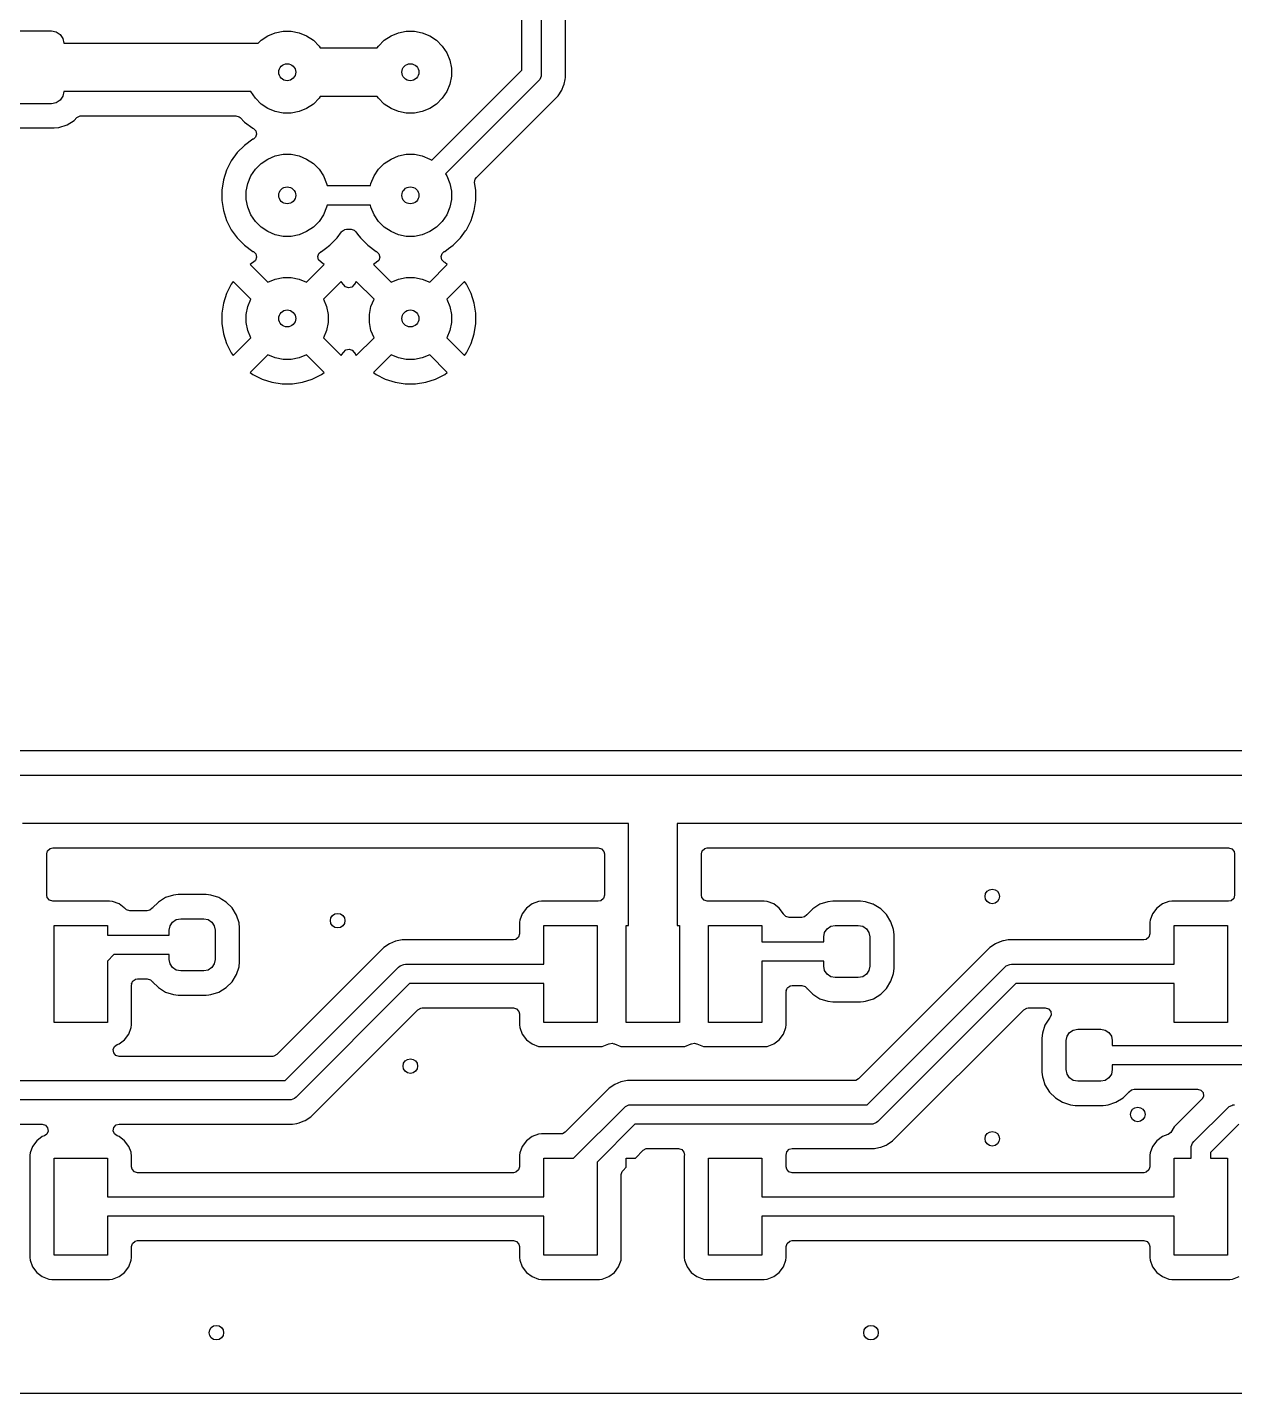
# Model space of a CAD drawing. Extents: x 4.07 to 6.96, y -6.23 to -1.21.
# Drawn here: x 5.181 to 6.161, y -6.093 to -4.983 of the extents above; entities that cross this region are included whole.
import ezdxf

# ---------------------------------------------------------------- set-up
doc = ezdxf.new("R2010")
doc.units = 0
doc.header["$MEASUREMENT"] = 0
doc.layers.add('BLACK', color=7, linetype='CONTINUOUS')

msp = doc.modelspace()

# ---------------------------------------------------------------- linework, layer by layer
at = {"layer": 'BLACK', "linetype": 'CONTINUOUS'}
for p, q in [((5.5827, -5.018), (5.5827, -4.8547)), ((5.5984, -4.858), (5.5984, -5.0213)), ((5.6181, -5.024), (5.6181, -4.8682)), ((5.1142, -4.9862), (5.2008, -4.9862)), ((5.2008, -4.9862), (5.2046, -4.987)), ((5.2046, -4.987), (5.2077, -4.9891)), ((5.2077, -4.9891), (5.2099, -4.9923)), ((5.2099, -4.9923), (5.2106, -4.9961)), ((5.3709, -4.9938), (5.3764, -4.9902)), ((5.3764, -4.9902), (5.3824, -4.9877)), ((5.3824, -4.9877), (5.3888, -4.9864)), ((5.3888, -4.9864), (5.3954, -4.9864)), ((5.3954, -4.9864), (5.4018, -4.9877)), ((5.4018, -4.9877), (5.4079, -4.9902)), ((5.4079, -4.9902), (5.4134, -4.9938)), ((5.4709, -4.9938), (5.4764, -4.9902)), ((5.4764, -4.9902), (5.4824, -4.9877)), ((5.4824, -4.9877), (5.4888, -4.9864)), ((5.4888, -4.9864), (5.4954, -4.9864)), ((5.4954, -4.9864), (5.5018, -4.9877)), ((5.5018, -4.9877), (5.5079, -4.9902)), ((5.5079, -4.9902), (5.5134, -4.9938)), ((5.2106, -4.9961), (5.3686, -4.9961)), ((5.3686, -4.9961), (5.3709, -4.9938)), ((5.4134, -4.9938), (5.418, -4.9985)), ((5.418, -4.9985), (5.419, -5)), ((5.419, -5), (5.4652, -5)), ((5.4652, -5), (5.4663, -4.9985)), ((5.4663, -4.9985), (5.4709, -4.9938)), ((5.5134, -4.9938), (5.518, -4.9985)), ((5.518, -4.9985), (5.5216, -5.0039)), ((5.5216, -5.0039), (5.5241, -5.01)), ((5.5241, -5.01), (5.5254, -5.0164)), ((5.5095, -5.0912), (5.5827, -5.018)), ((5.5254, -5.023), (5.5241, -5.0294)), ((5.5254, -5.0164), (5.5254, -5.023)), ((5.5971, -5.0256), (5.5961, -5.0268)), ((5.5983, -5.0228), (5.5971, -5.0256)), ((5.5984, -5.0213), (5.5983, -5.0228)), ((5.6171, -5.0293), (5.6178, -5.0256)), ((5.6178, -5.0256), (5.6181, -5.024)), ((5.2106, -5.0354), (5.2099, -5.0392)), ((5.3626, -5.0354), (5.2106, -5.0354)), ((5.3626, -5.0355), (5.3626, -5.0354)), ((5.3663, -5.0409), (5.3626, -5.0355)), ((5.5216, -5.0355), (5.518, -5.0409)), ((5.5961, -5.0268), (5.5206, -5.1023)), ((5.5241, -5.0294), (5.5216, -5.0355)), ((5.612, -5.0388), (5.615, -5.0343)), ((5.615, -5.0343), (5.6153, -5.0335)), ((5.6153, -5.0335), (5.6163, -5.0312)), ((5.6163, -5.0312), (5.6171, -5.0293)), ((5.2008, -5.0453), (5.1142, -5.0453)), ((5.2046, -5.0445), (5.2008, -5.0453)), ((5.2077, -5.0424), (5.2046, -5.0445)), ((5.2099, -5.0392), (5.2077, -5.0424)), ((5.3709, -5.0456), (5.3663, -5.0409)), ((5.3764, -5.0492), (5.3709, -5.0456)), ((5.4134, -5.0456), (5.4079, -5.0492)), ((5.418, -5.0409), (5.4134, -5.0456)), ((5.419, -5.0394), (5.418, -5.0409)), ((5.4652, -5.0394), (5.419, -5.0394)), ((5.4663, -5.0409), (5.4652, -5.0394)), ((5.4709, -5.0456), (5.4663, -5.0409)), ((5.4764, -5.0492), (5.4709, -5.0456)), ((5.5134, -5.0456), (5.5079, -5.0492)), ((5.518, -5.0409), (5.5134, -5.0456)), ((5.5457, -5.1051), (5.612, -5.0388)), ((5.2134, -5.0624), (5.2192, -5.0588)), ((5.2192, -5.0588), (5.2214, -5.0566)), ((5.2214, -5.0566), (5.2239, -5.0552)), ((5.2239, -5.0552), (5.2249, -5.0551)), ((5.2249, -5.0551), (5.3504, -5.0551)), ((5.3504, -5.0551), (5.353, -5.0559)), ((5.353, -5.0559), (5.3538, -5.0566)), ((5.3538, -5.0566), (5.3575, -5.0602)), ((5.3824, -5.0517), (5.3764, -5.0492)), ((5.3888, -5.053), (5.3824, -5.0517)), ((5.3954, -5.053), (5.3888, -5.053)), ((5.4018, -5.0517), (5.3954, -5.053)), ((5.4079, -5.0492), (5.4018, -5.0517)), ((5.4824, -5.0517), (5.4764, -5.0492)), ((5.4888, -5.053), (5.4824, -5.0517)), ((5.4954, -5.053), (5.4888, -5.053)), ((5.5018, -5.0517), (5.4954, -5.053)), ((5.5079, -5.0492), (5.5018, -5.0517)), ((5.1122, -5.065), (5.2028, -5.065)), ((5.2028, -5.065), (5.2068, -5.0646)), ((5.2068, -5.0646), (5.2134, -5.0624)), ((5.3575, -5.0602), (5.3643, -5.0652)), ((5.3643, -5.0652), (5.3646, -5.0653)), ((5.3646, -5.0653), (5.3666, -5.0672)), ((5.3673, -5.0699), (5.3664, -5.0725)), ((5.3666, -5.0672), (5.3673, -5.0699)), ((5.3575, -5.0791), (5.3516, -5.085)), ((5.3643, -5.0742), (5.3575, -5.0791)), ((5.3646, -5.074), (5.3643, -5.0742)), ((5.3664, -5.0725), (5.3646, -5.074)), ((5.3467, -5.0918), (5.3429, -5.0993)), ((5.3516, -5.085), (5.3467, -5.0918)), ((5.3709, -5.0938), (5.3764, -5.0902)), ((5.3764, -5.0902), (5.3824, -5.0877)), ((5.3824, -5.0877), (5.3888, -5.0864)), ((5.3888, -5.0864), (5.3954, -5.0864)), ((5.3954, -5.0864), (5.4018, -5.0877)), ((5.4018, -5.0877), (5.4079, -5.0902)), ((5.4079, -5.0902), (5.4134, -5.0938)), ((5.4709, -5.0938), (5.4764, -5.0902)), ((5.4764, -5.0902), (5.4824, -5.0877)), ((5.4824, -5.0877), (5.4888, -5.0864)), ((5.4888, -5.0864), (5.4954, -5.0864)), ((5.4954, -5.0864), (5.5018, -5.0877)), ((5.5018, -5.0877), (5.5079, -5.0902)), ((5.5079, -5.0902), (5.5095, -5.0912)), ((5.3429, -5.0993), (5.3403, -5.1072)), ((5.3601, -5.11), (5.3626, -5.1039)), ((5.3626, -5.1039), (5.3663, -5.0985)), ((5.3663, -5.0985), (5.3709, -5.0938)), ((5.4134, -5.0938), (5.418, -5.0985)), ((5.418, -5.0985), (5.4216, -5.1039)), ((5.4216, -5.1039), (5.4241, -5.11)), ((5.4601, -5.11), (5.4626, -5.1039)), ((5.4626, -5.1039), (5.4663, -5.0985)), ((5.4663, -5.0985), (5.4709, -5.0938)), ((5.5206, -5.1023), (5.5216, -5.1039)), ((5.5216, -5.1039), (5.5241, -5.11)), ((5.3403, -5.1072), (5.339, -5.1155)), ((5.3588, -5.1164), (5.3601, -5.11)), ((5.4241, -5.11), (5.4245, -5.1118)), ((5.4245, -5.1118), (5.4597, -5.1118)), ((5.4597, -5.1118), (5.4601, -5.11)), ((5.5241, -5.11), (5.5254, -5.1164)), ((5.5443, -5.1093), (5.5447, -5.1066)), ((5.5453, -5.1155), (5.5443, -5.1093)), ((5.5447, -5.1066), (5.5457, -5.1051)), ((5.339, -5.1155), (5.339, -5.1239)), ((5.339, -5.1239), (5.3403, -5.1321)), ((5.3588, -5.123), (5.3588, -5.1164)), ((5.3601, -5.1294), (5.3588, -5.123)), ((5.5254, -5.123), (5.5241, -5.1294)), ((5.5254, -5.1164), (5.5254, -5.123)), ((5.544, -5.1321), (5.5453, -5.1239)), ((5.5453, -5.1239), (5.5453, -5.1155)), ((5.3403, -5.1321), (5.3429, -5.1401)), ((5.3626, -5.1355), (5.3601, -5.1294)), ((5.3663, -5.1409), (5.3626, -5.1355)), ((5.4216, -5.1355), (5.418, -5.1409)), ((5.4241, -5.1294), (5.4216, -5.1355)), ((5.4245, -5.1276), (5.4241, -5.1294)), ((5.4597, -5.1276), (5.4245, -5.1276)), ((5.4601, -5.1294), (5.4597, -5.1276)), ((5.4626, -5.1355), (5.4601, -5.1294)), ((5.4663, -5.1409), (5.4626, -5.1355)), ((5.5216, -5.1355), (5.518, -5.1409)), ((5.5241, -5.1294), (5.5216, -5.1355)), ((5.5414, -5.1401), (5.544, -5.1321)), ((5.3429, -5.1401), (5.3467, -5.1476)), ((5.3467, -5.1476), (5.3516, -5.1543)), ((5.3709, -5.1456), (5.3663, -5.1409)), ((5.3764, -5.1492), (5.3709, -5.1456)), ((5.4134, -5.1456), (5.4079, -5.1492)), ((5.418, -5.1409), (5.4134, -5.1456)), ((5.4366, -5.1489), (5.4376, -5.1483)), ((5.4376, -5.1483), (5.4385, -5.1476)), ((5.4385, -5.1476), (5.4388, -5.1475)), ((5.4388, -5.1475), (5.4389, -5.1475)), ((5.4389, -5.1475), (5.4403, -5.1473)), ((5.4403, -5.1473), (5.444, -5.1473)), ((5.444, -5.1473), (5.4466, -5.148)), ((5.4466, -5.148), (5.4479, -5.1493)), ((5.4709, -5.1456), (5.4663, -5.1409)), ((5.4764, -5.1492), (5.4709, -5.1456)), ((5.5134, -5.1456), (5.5079, -5.1492)), ((5.518, -5.1409), (5.5134, -5.1456)), ((5.537, -5.1484), (5.5376, -5.1476)), ((5.5376, -5.1476), (5.5414, -5.1401)), ((5.3516, -5.1543), (5.3575, -5.1602)), ((5.3824, -5.1517), (5.3764, -5.1492)), ((5.3888, -5.153), (5.3824, -5.1517)), ((5.3954, -5.153), (5.3888, -5.153)), ((5.4018, -5.1517), (5.3954, -5.153)), ((5.4079, -5.1492), (5.4018, -5.1517)), ((5.4268, -5.1602), (5.4327, -5.1543)), ((5.4327, -5.1543), (5.4363, -5.1493)), ((5.4363, -5.1493), (5.4365, -5.1491)), ((5.4365, -5.1491), (5.4366, -5.1489)), ((5.4479, -5.1493), (5.4493, -5.1512)), ((5.4493, -5.1512), (5.4516, -5.1543)), ((5.4516, -5.1543), (5.4575, -5.1602)), ((5.4824, -5.1517), (5.4764, -5.1492)), ((5.4888, -5.153), (5.4824, -5.1517)), ((5.4954, -5.153), (5.4888, -5.153)), ((5.5018, -5.1517), (5.4954, -5.153)), ((5.5079, -5.1492), (5.5018, -5.1517)), ((5.5268, -5.1602), (5.5327, -5.1543)), ((5.5327, -5.1543), (5.537, -5.1484)), ((5.5327, -5.1543), (5.5327, -5.1543)), ((5.5327, -5.1543), (5.5327, -5.1543)), ((5.3575, -5.1602), (5.3643, -5.1652)), ((5.3643, -5.1652), (5.3643, -5.1652)), ((5.3643, -5.1652), (5.3643, -5.1652)), ((5.3643, -5.1652), (5.3646, -5.1653)), ((5.3646, -5.1653), (5.3666, -5.1672)), ((5.3673, -5.1699), (5.3664, -5.1725)), ((5.3666, -5.1672), (5.3673, -5.1699)), ((5.417, -5.1695), (5.4179, -5.1669)), ((5.4176, -5.1722), (5.417, -5.1695)), ((5.4179, -5.1669), (5.4196, -5.1653)), ((5.4196, -5.1653), (5.42, -5.1652)), ((5.42, -5.1652), (5.4231, -5.1629)), ((5.4231, -5.1629), (5.4268, -5.1602)), ((5.4268, -5.1602), (5.4268, -5.1602)), ((5.4268, -5.1602), (5.4268, -5.1602)), ((5.4575, -5.1602), (5.4643, -5.1652)), ((5.4643, -5.1652), (5.4643, -5.1652)), ((5.4643, -5.1652), (5.4643, -5.1652)), ((5.4643, -5.1652), (5.4646, -5.1653)), ((5.4646, -5.1653), (5.4666, -5.1672)), ((5.4673, -5.1699), (5.4664, -5.1725)), ((5.4666, -5.1672), (5.4673, -5.1699)), ((5.517, -5.1695), (5.5179, -5.1669)), ((5.5176, -5.1722), (5.517, -5.1695)), ((5.5179, -5.1669), (5.5196, -5.1653)), ((5.5196, -5.1653), (5.52, -5.1652)), ((5.52, -5.1652), (5.5231, -5.1629)), ((5.5231, -5.1629), (5.5268, -5.1602)), ((5.5268, -5.1602), (5.5268, -5.1602)), ((5.5268, -5.1602), (5.5268, -5.1602)), ((5.3643, -5.1742), (5.3621, -5.1758)), ((5.3621, -5.1758), (5.3621, -5.1758)), ((5.3621, -5.1758), (5.3765, -5.1901)), ((5.3646, -5.174), (5.3643, -5.1742)), ((5.3643, -5.1742), (5.3643, -5.1742)), ((5.3664, -5.1725), (5.3646, -5.174)), ((5.4078, -5.1901), (5.4221, -5.1758)), ((5.4196, -5.174), (5.4176, -5.1722)), ((5.42, -5.1742), (5.4196, -5.174)), ((5.4221, -5.1758), (5.42, -5.1742)), ((5.42, -5.1742), (5.42, -5.1742)), ((5.4643, -5.1742), (5.4621, -5.1758)), ((5.4621, -5.1758), (5.4621, -5.1758)), ((5.4621, -5.1758), (5.4765, -5.1901)), ((5.4646, -5.174), (5.4643, -5.1742)), ((5.4643, -5.1742), (5.4643, -5.1742)), ((5.4664, -5.1725), (5.4646, -5.174)), ((5.5078, -5.1901), (5.5221, -5.1758)), ((5.5196, -5.174), (5.5176, -5.1722)), ((5.52, -5.1742), (5.5196, -5.174)), ((5.5221, -5.1758), (5.52, -5.1742)), ((5.52, -5.1742), (5.52, -5.1742)), ((5.3467, -5.1918), (5.3429, -5.1993)), ((5.3482, -5.1897), (5.3467, -5.1918)), ((5.3626, -5.204), (5.3482, -5.1897)), ((5.3482, -5.1897), (5.3482, -5.1897)), ((5.3765, -5.1901), (5.3824, -5.1877)), ((5.3824, -5.1877), (5.3888, -5.1864)), ((5.3888, -5.1864), (5.3954, -5.1864)), ((5.3954, -5.1864), (5.4018, -5.1877)), ((5.4018, -5.1877), (5.4078, -5.1901)), ((5.436, -5.1897), (5.4217, -5.204)), ((5.4376, -5.1918), (5.436, -5.1897)), ((5.436, -5.1897), (5.436, -5.1897)), ((5.4378, -5.1922), (5.4376, -5.1918)), ((5.4393, -5.194), (5.4378, -5.1922)), ((5.4465, -5.1922), (5.4446, -5.1942)), ((5.4467, -5.1918), (5.4465, -5.1922)), ((5.4482, -5.1897), (5.4467, -5.1918)), ((5.4626, -5.204), (5.4482, -5.1897)), ((5.4482, -5.1897), (5.4482, -5.1897)), ((5.4765, -5.1901), (5.4824, -5.1877)), ((5.4824, -5.1877), (5.4888, -5.1864)), ((5.4888, -5.1864), (5.4954, -5.1864)), ((5.4954, -5.1864), (5.5018, -5.1877)), ((5.5018, -5.1877), (5.5078, -5.1901)), ((5.536, -5.1897), (5.5217, -5.204)), ((5.5376, -5.1918), (5.536, -5.1897)), ((5.5414, -5.1993), (5.5376, -5.1918)), ((5.3429, -5.1993), (5.3403, -5.2072)), ((5.4419, -5.1949), (5.4393, -5.194)), ((5.4446, -5.1942), (5.4419, -5.1949)), ((5.544, -5.2072), (5.5414, -5.1993)), ((5.3403, -5.2072), (5.339, -5.2155)), ((5.3403, -5.2072), (5.3403, -5.2072)), ((5.3588, -5.2164), (5.3601, -5.21)), ((5.3601, -5.21), (5.3626, -5.204)), ((5.4217, -5.204), (5.4241, -5.21)), ((5.4241, -5.21), (5.4254, -5.2164)), ((5.4588, -5.2164), (5.4601, -5.21)), ((5.4601, -5.21), (5.4626, -5.204)), ((5.5217, -5.204), (5.5241, -5.21)), ((5.5241, -5.21), (5.5254, -5.2164)), ((5.5453, -5.2155), (5.544, -5.2072)), ((5.544, -5.2072), (5.544, -5.2072)), ((5.339, -5.2155), (5.339, -5.2239)), ((5.339, -5.2239), (5.3403, -5.2321)), ((5.3588, -5.223), (5.3588, -5.2164)), ((5.3601, -5.2294), (5.3588, -5.223)), ((5.4254, -5.223), (5.4241, -5.2294)), ((5.4254, -5.2164), (5.4254, -5.223)), ((5.4588, -5.223), (5.4588, -5.2164)), ((5.4601, -5.2294), (5.4588, -5.223)), ((5.5254, -5.223), (5.5241, -5.2294)), ((5.5254, -5.2164), (5.5254, -5.223)), ((5.544, -5.2321), (5.5453, -5.2239)), ((5.5453, -5.2239), (5.5453, -5.2155)), ((5.3403, -5.2321), (5.3403, -5.2321)), ((5.3403, -5.2321), (5.3429, -5.2401)), ((5.3482, -5.2497), (5.3626, -5.2353)), ((5.3626, -5.2353), (5.3601, -5.2294)), ((5.4241, -5.2294), (5.4217, -5.2353)), ((5.4217, -5.2353), (5.436, -5.2497)), ((5.4482, -5.2497), (5.4626, -5.2353)), ((5.4626, -5.2353), (5.4601, -5.2294)), ((5.5241, -5.2294), (5.5217, -5.2353)), ((5.5217, -5.2353), (5.536, -5.2497)), ((5.5414, -5.2401), (5.544, -5.2321)), ((5.544, -5.2321), (5.544, -5.2321)), ((5.3429, -5.2401), (5.3467, -5.2475)), ((5.3467, -5.2475), (5.3482, -5.2497)), ((5.436, -5.2497), (5.4376, -5.2475)), ((5.4376, -5.2475), (5.4378, -5.2472)), ((5.4378, -5.2472), (5.4397, -5.2452)), ((5.4397, -5.2452), (5.4423, -5.2445)), ((5.4423, -5.2445), (5.4449, -5.2454)), ((5.4449, -5.2454), (5.4465, -5.2472)), ((5.4465, -5.2472), (5.4467, -5.2475)), ((5.4467, -5.2475), (5.4482, -5.2497)), ((5.536, -5.2497), (5.5376, -5.2475)), ((5.5376, -5.2475), (5.5414, -5.2401)), ((5.3765, -5.2493), (5.3621, -5.2636)), ((5.3824, -5.2517), (5.3765, -5.2493)), ((5.3888, -5.253), (5.3824, -5.2517)), ((5.3954, -5.253), (5.3888, -5.253)), ((5.4018, -5.2517), (5.3954, -5.253)), ((5.4078, -5.2493), (5.4018, -5.2517)), ((5.4221, -5.2636), (5.4078, -5.2493)), ((5.436, -5.2497), (5.436, -5.2497)), ((5.4765, -5.2493), (5.4621, -5.2636)), ((5.4824, -5.2517), (5.4765, -5.2493)), ((5.4888, -5.253), (5.4824, -5.2517)), ((5.4954, -5.253), (5.4888, -5.253)), ((5.5018, -5.2517), (5.4954, -5.253)), ((5.5078, -5.2493), (5.5018, -5.2517)), ((5.5221, -5.2636), (5.5078, -5.2493)), ((5.536, -5.2497), (5.536, -5.2497)), ((5.3621, -5.2636), (5.3621, -5.2636)), ((5.3621, -5.2636), (5.3643, -5.2651)), ((5.3643, -5.2651), (5.3717, -5.2689)), ((5.3717, -5.2689), (5.3797, -5.2715)), ((5.4046, -5.2715), (5.4125, -5.2689)), ((5.4125, -5.2689), (5.42, -5.2651)), ((5.42, -5.2651), (5.4221, -5.2636)), ((5.4221, -5.2636), (5.4221, -5.2636)), ((5.4621, -5.2636), (5.4621, -5.2636)), ((5.4621, -5.2636), (5.4643, -5.2651)), ((5.4643, -5.2651), (5.4717, -5.2689)), ((5.4717, -5.2689), (5.4797, -5.2715)), ((5.5046, -5.2715), (5.5125, -5.2689)), ((5.5125, -5.2689), (5.52, -5.2651)), ((5.52, -5.2651), (5.5221, -5.2636)), ((5.5221, -5.2636), (5.5221, -5.2636)), ((5.3797, -5.2715), (5.3879, -5.2728)), ((5.3879, -5.2728), (5.3963, -5.2728)), ((5.3963, -5.2728), (5.4046, -5.2715)), ((5.4046, -5.2715), (5.4046, -5.2715)), ((5.4797, -5.2715), (5.4879, -5.2728)), ((5.4879, -5.2728), (5.4963, -5.2728)), ((5.4963, -5.2728), (5.5046, -5.2715)), ((5.5046, -5.2715), (5.5046, -5.2715)), ((6.2021, -5.5708), (4.5915, -5.5708)), ((5.1575, -5.5906), (5.5906, -5.5906)), ((5.5906, -5.5906), (5.689, -5.5906)), ((5.689, -5.5906), (6.1024, -5.5906)), ((6.1024, -5.5906), (6.2008, -5.5906)), ((5.5906, -5.6299), (5.1772, -5.6299)), ((5.6693, -5.6299), (5.5906, -5.6299)), ((5.6693, -5.7126), (5.6693, -5.6299)), ((6.1024, -5.6299), (5.7087, -5.6299)), ((5.7087, -5.6299), (5.7087, -5.7126)), ((6.1811, -5.6299), (6.1024, -5.6299)), ((5.1969, -5.6545), (5.1976, -5.6519)), ((5.1969, -5.688), (5.1969, -5.6545)), ((5.1976, -5.6519), (5.1997, -5.6501)), ((5.1997, -5.6501), (5.2018, -5.6496)), ((5.2018, -5.6496), (5.5867, -5.6496)), ((5.5867, -5.6496), (5.6447, -5.6496)), ((5.6447, -5.6496), (5.6473, -5.6504)), ((5.6473, -5.6504), (5.6491, -5.6525)), ((5.6491, -5.6525), (5.6496, -5.6545)), ((5.6496, -5.6545), (5.6496, -5.688)), ((5.7284, -5.6545), (5.7291, -5.6519)), ((5.7284, -5.688), (5.7284, -5.6545)), ((5.7291, -5.6519), (5.7312, -5.6501)), ((5.7312, -5.6501), (5.7332, -5.6496)), ((5.7332, -5.6496), (6.0985, -5.6496)), ((6.0985, -5.6496), (6.1565, -5.6496)), ((6.1565, -5.6496), (6.1592, -5.6504)), ((6.1592, -5.6504), (6.161, -5.6525)), ((6.161, -5.6525), (6.1614, -5.6545)), ((6.1614, -5.6545), (6.1614, -5.688)), ((5.1973, -5.69), (5.1969, -5.688)), ((5.1991, -5.6921), (5.1973, -5.69)), ((5.2932, -5.69), (5.2875, -5.6936)), ((5.2997, -5.6879), (5.2932, -5.69)), ((5.2932, -5.69), (5.2932, -5.69)), ((5.3037, -5.6875), (5.2997, -5.6879)), ((5.3262, -5.6875), (5.3037, -5.6875)), ((5.3037, -5.6875), (5.3037, -5.6875)), ((5.3302, -5.6879), (5.3262, -5.6875)), ((5.3366, -5.69), (5.3302, -5.6879)), ((5.3302, -5.6879), (5.3302, -5.6879)), ((5.3367, -5.69), (5.3366, -5.69)), ((5.3389, -5.6914), (5.3367, -5.69)), ((5.3367, -5.69), (5.3367, -5.69)), ((5.3425, -5.6936), (5.3389, -5.6914)), ((5.6488, -5.6907), (5.6467, -5.6925)), ((5.6496, -5.688), (5.6488, -5.6907)), ((5.7288, -5.69), (5.7284, -5.688)), ((5.7306, -5.6921), (5.7288, -5.69)), ((6.1606, -5.6907), (6.1585, -5.6925)), ((6.1614, -5.688), (6.1606, -5.6907)), ((5.2018, -5.6929), (5.1991, -5.6921)), ((5.2479, -5.6929), (5.2018, -5.6929)), ((5.2503, -5.6931), (5.2479, -5.6929)), ((5.2479, -5.6929), (5.2479, -5.6929)), ((5.2479, -5.6929), (5.2479, -5.6929)), ((5.2479, -5.6929), (5.2479, -5.6929)), ((5.2556, -5.6951), (5.2503, -5.6931)), ((5.2503, -5.6931), (5.2503, -5.6931)), ((5.2598, -5.6983), (5.2556, -5.6951)), ((5.2556, -5.6951), (5.2556, -5.6951)), ((5.2601, -5.6985), (5.2598, -5.6983)), ((5.2604, -5.6988), (5.2601, -5.6985)), ((5.2601, -5.6985), (5.2601, -5.6985)), ((5.2616, -5.7), (5.2604, -5.6988)), ((5.2643, -5.7008), (5.2616, -5.7)), ((5.2785, -5.7008), (5.2643, -5.7008)), ((5.2806, -5.7003), (5.2785, -5.7008)), ((5.2825, -5.6986), (5.2806, -5.7003)), ((5.2826, -5.6985), (5.2825, -5.6986)), ((5.2825, -5.6986), (5.2825, -5.6986)), ((5.2827, -5.6984), (5.2826, -5.6984)), ((5.2826, -5.6984), (5.2826, -5.6985)), ((5.2875, -5.6936), (5.2827, -5.6984)), ((5.2827, -5.6984), (5.2827, -5.6984)), ((5.3473, -5.6984), (5.3425, -5.6936)), ((5.3508, -5.7042), (5.3473, -5.6984)), ((5.5829, -5.7031), (5.5809, -5.7084)), ((5.5863, -5.6985), (5.5829, -5.7031)), ((5.5829, -5.7031), (5.5829, -5.7031)), ((5.5909, -5.6951), (5.5863, -5.6985)), ((5.5863, -5.6985), (5.5863, -5.6985)), ((5.5962, -5.6931), (5.5909, -5.6951)), ((5.5909, -5.6951), (5.5909, -5.6951)), ((5.5985, -5.6929), (5.5962, -5.6931)), ((5.6447, -5.6929), (5.5985, -5.6929)), ((5.5985, -5.6929), (5.5985, -5.6929)), ((5.6467, -5.6925), (5.6447, -5.6929)), ((5.7332, -5.6929), (5.7306, -5.6921)), ((5.7794, -5.6929), (5.7332, -5.6929)), ((5.7818, -5.6931), (5.7794, -5.6929)), ((5.7794, -5.6929), (5.7794, -5.6929)), ((5.7794, -5.6929), (5.7794, -5.6929)), ((5.7794, -5.6929), (5.7794, -5.6929)), ((5.7871, -5.6951), (5.7818, -5.6931)), ((5.7818, -5.6931), (5.7818, -5.6931)), ((5.7916, -5.6985), (5.7871, -5.6951)), ((5.7871, -5.6951), (5.7871, -5.6951)), ((5.795, -5.7031), (5.7916, -5.6985)), ((5.7916, -5.6985), (5.7916, -5.6985)), ((5.7951, -5.7033), (5.795, -5.7031)), ((5.795, -5.7031), (5.795, -5.7031)), ((5.819, -5.699), (5.8142, -5.7038)), ((5.8247, -5.6954), (5.819, -5.699)), ((5.8312, -5.6933), (5.8247, -5.6954)), ((5.8247, -5.6954), (5.8247, -5.6954)), ((5.8352, -5.6929), (5.8312, -5.6933)), ((5.8577, -5.6929), (5.8352, -5.6929)), ((5.8352, -5.6929), (5.8352, -5.6929)), ((5.8617, -5.6933), (5.8577, -5.6929)), ((5.8675, -5.6952), (5.8617, -5.6933)), ((5.8617, -5.6933), (5.8617, -5.6933)), ((5.8682, -5.6954), (5.8675, -5.6952)), ((5.8688, -5.6958), (5.8682, -5.6954)), ((5.8682, -5.6954), (5.8682, -5.6954)), ((5.874, -5.699), (5.8688, -5.6958)), ((5.8788, -5.7038), (5.874, -5.699)), ((6.0947, -5.7031), (6.0928, -5.7084)), ((6.0981, -5.6985), (6.0947, -5.7031)), ((6.0947, -5.7031), (6.0947, -5.7031)), ((6.1027, -5.6951), (6.0981, -5.6985)), ((6.0981, -5.6985), (6.0981, -5.6985)), ((6.108, -5.6931), (6.1027, -5.6951)), ((6.1027, -5.6951), (6.1027, -5.6951)), ((6.1103, -5.6929), (6.108, -5.6931)), ((6.1565, -5.6929), (6.1103, -5.6929)), ((6.1103, -5.6929), (6.1103, -5.6929)), ((6.1585, -5.6925), (6.1565, -5.6929)), ((5.2028, -5.7913), (5.2028, -5.7126)), ((5.2028, -5.7126), (5.2461, -5.7126)), ((5.2461, -5.7126), (5.2461, -5.7208)), ((5.2963, -5.7165), (5.297, -5.713)), ((5.297, -5.713), (5.299, -5.7099)), ((5.299, -5.7099), (5.302, -5.7079)), ((5.302, -5.7079), (5.3056, -5.7072)), ((5.3056, -5.7072), (5.3243, -5.7072)), ((5.3243, -5.7072), (5.3279, -5.7079)), ((5.3279, -5.7079), (5.3309, -5.7099)), ((5.3309, -5.7099), (5.3329, -5.713)), ((5.3329, -5.713), (5.3337, -5.7165)), ((5.353, -5.7106), (5.3508, -5.7042)), ((5.3534, -5.7146), (5.353, -5.7106)), ((5.5808, -5.7099), (5.5807, -5.7107)), ((5.5807, -5.7107), (5.5807, -5.7107)), ((5.5807, -5.7107), (5.5807, -5.7195)), ((5.5809, -5.7084), (5.5808, -5.7099)), ((5.6004, -5.7441), (5.6004, -5.7126)), ((5.6004, -5.7126), (5.6437, -5.7126)), ((5.6437, -5.7126), (5.6437, -5.7913)), ((5.6673, -5.7913), (5.6673, -5.7126)), ((5.6673, -5.7126), (5.6693, -5.7126)), ((5.7087, -5.7126), (5.7106, -5.7126)), ((5.7106, -5.7126), (5.7106, -5.7913)), ((5.7343, -5.7913), (5.7343, -5.7126)), ((5.7343, -5.7126), (5.7776, -5.7126)), ((5.7776, -5.7126), (5.7776, -5.7259)), ((5.7969, -5.7054), (5.7951, -5.7033)), ((5.7996, -5.7062), (5.7969, -5.7054)), ((5.81, -5.7062), (5.7996, -5.7062)), ((5.8121, -5.7057), (5.81, -5.7062)), ((5.814, -5.704), (5.8121, -5.7057)), ((5.8141, -5.7039), (5.814, -5.704)), ((5.814, -5.704), (5.814, -5.704)), ((5.8142, -5.7038), (5.8141, -5.7039)), ((5.8141, -5.7039), (5.8141, -5.7039)), ((5.8142, -5.7038), (5.8142, -5.7038)), ((5.8305, -5.7153), (5.8335, -5.7133)), ((5.8335, -5.7133), (5.8371, -5.7126)), ((5.8371, -5.7126), (5.8558, -5.7126)), ((5.8558, -5.7126), (5.8594, -5.7133)), ((5.8594, -5.7133), (5.8624, -5.7153)), ((5.8823, -5.7096), (5.8788, -5.7038)), ((5.8845, -5.716), (5.8823, -5.7096)), ((6.0926, -5.7099), (6.0925, -5.7107)), ((6.0925, -5.7107), (6.0925, -5.7107)), ((6.0925, -5.7107), (6.0925, -5.7195)), ((6.0928, -5.7084), (6.0926, -5.7099)), ((6.1122, -5.7441), (6.1122, -5.7126)), ((6.1122, -5.7126), (6.1555, -5.7126)), ((6.1555, -5.7126), (6.1555, -5.7913)), ((5.2461, -5.7208), (5.2465, -5.7206)), ((5.2465, -5.7206), (5.248, -5.7205)), ((5.248, -5.7205), (5.2963, -5.7205)), ((5.2963, -5.7205), (5.2963, -5.7165)), ((5.3337, -5.7165), (5.3337, -5.7402)), ((5.3534, -5.7421), (5.3534, -5.7146)), ((5.4855, -5.7244), (5.4801, -5.7254)), ((5.5758, -5.7244), (5.4855, -5.7244)), ((5.5778, -5.7239), (5.5758, -5.7244)), ((5.5799, -5.7221), (5.5778, -5.7239)), ((5.5807, -5.7195), (5.5799, -5.7221)), ((5.8278, -5.7219), (5.8285, -5.7184)), ((5.8278, -5.7259), (5.8278, -5.7219)), ((5.8285, -5.7184), (5.8305, -5.7153)), ((5.8624, -5.7153), (5.8644, -5.7184)), ((5.8644, -5.7184), (5.8652, -5.7219)), ((5.8652, -5.7219), (5.8652, -5.7456)), ((5.8849, -5.72), (5.8845, -5.716)), ((5.8849, -5.7475), (5.8849, -5.72)), ((5.9733, -5.7252), (5.9723, -5.7254)), ((5.9736, -5.7252), (5.9733, -5.7252)), ((5.9776, -5.7244), (5.9736, -5.7252)), ((5.9736, -5.7252), (5.9736, -5.7252)), ((6.0876, -5.7244), (5.9776, -5.7244)), ((6.0896, -5.7239), (6.0876, -5.7244)), ((6.0917, -5.7221), (6.0896, -5.7239)), ((6.0925, -5.7195), (6.0917, -5.7221)), ((5.2513, -5.7362), (5.2461, -5.7415)), ((5.2963, -5.7362), (5.2513, -5.7362)), ((5.2963, -5.7402), (5.2963, -5.7362)), ((5.4706, -5.7305), (5.3837, -5.8174)), ((5.4751, -5.7275), (5.4706, -5.7305)), ((5.4706, -5.7305), (5.4706, -5.7305)), ((5.4801, -5.7254), (5.4751, -5.7275)), ((5.4801, -5.7254), (5.4801, -5.7254)), ((5.7776, -5.7259), (5.8278, -5.7259)), ((5.9627, -5.7305), (5.8561, -5.8371)), ((5.9673, -5.7275), (5.9627, -5.7305)), ((5.9627, -5.7305), (5.9627, -5.7305)), ((5.9702, -5.7263), (5.9673, -5.7275)), ((5.9673, -5.7275), (5.9673, -5.7275)), ((5.9704, -5.7262), (5.9702, -5.7263)), ((5.9702, -5.7263), (5.9702, -5.7263)), ((5.9723, -5.7254), (5.9704, -5.7262)), ((5.2461, -5.7415), (5.2461, -5.7913)), ((5.297, -5.7437), (5.2963, -5.7402)), ((5.299, -5.7468), (5.297, -5.7437)), ((5.302, -5.7488), (5.299, -5.7468)), ((5.3309, -5.7468), (5.3279, -5.7488)), ((5.3329, -5.7437), (5.3309, -5.7468)), ((5.3337, -5.7402), (5.3329, -5.7437)), ((5.3508, -5.7525), (5.353, -5.7461)), ((5.353, -5.7461), (5.3534, -5.7421)), ((5.3904, -5.8386), (5.4826, -5.7464)), ((5.4826, -5.7464), (5.4838, -5.7454)), ((5.4838, -5.7454), (5.4867, -5.7442)), ((5.4867, -5.7442), (5.4882, -5.7441)), ((5.4882, -5.7441), (5.6004, -5.7441)), ((5.8278, -5.7416), (5.7776, -5.7416)), ((5.7776, -5.7416), (5.7776, -5.7913)), ((5.8278, -5.7456), (5.8278, -5.7416)), ((5.8285, -5.7491), (5.8278, -5.7456)), ((5.8629, -5.8583), (5.9747, -5.7464)), ((5.8652, -5.7456), (5.8644, -5.7491)), ((5.9747, -5.7464), (5.9759, -5.7454)), ((5.9759, -5.7454), (5.9788, -5.7442)), ((5.9788, -5.7442), (5.9803, -5.7441)), ((5.9803, -5.7441), (6.1122, -5.7441)), ((5.2662, -5.7592), (5.2665, -5.7582)), ((5.2665, -5.7582), (5.2668, -5.7579)), ((5.2668, -5.7579), (5.267, -5.7576)), ((5.267, -5.7576), (5.2678, -5.757)), ((5.2678, -5.757), (5.2686, -5.7564)), ((5.2686, -5.7564), (5.269, -5.7563)), ((5.269, -5.7563), (5.2693, -5.7561)), ((5.2693, -5.7561), (5.2706, -5.7559)), ((5.2706, -5.7559), (5.2785, -5.7559)), ((5.2785, -5.7559), (5.2811, -5.7567)), ((5.2811, -5.7567), (5.2825, -5.7581)), ((5.2825, -5.7581), (5.2825, -5.7581)), ((5.2825, -5.7581), (5.2826, -5.7582)), ((5.2826, -5.7582), (5.2826, -5.7582)), ((5.2826, -5.7582), (5.2827, -5.7583)), ((5.2827, -5.7583), (5.2875, -5.7631)), ((5.3056, -5.7495), (5.302, -5.7488)), ((5.3243, -5.7495), (5.3056, -5.7495)), ((5.3279, -5.7488), (5.3243, -5.7495)), ((5.3425, -5.7631), (5.3473, -5.7583)), ((5.3473, -5.7583), (5.3508, -5.7525)), ((5.8305, -5.7522), (5.8285, -5.7491)), ((5.8335, -5.7542), (5.8305, -5.7522)), ((5.8371, -5.7549), (5.8335, -5.7542)), ((5.8558, -5.7549), (5.8371, -5.7549)), ((5.8594, -5.7542), (5.8558, -5.7549)), ((5.8624, -5.7522), (5.8594, -5.7542)), ((5.8644, -5.7491), (5.8624, -5.7522)), ((5.8788, -5.7637), (5.8823, -5.7579)), ((5.8823, -5.7579), (5.8845, -5.7515)), ((5.8845, -5.7515), (5.8849, -5.7475)), ((5.2658, -5.7601), (5.2662, -5.7592)), ((5.2659, -5.7605), (5.2658, -5.7601)), ((5.2658, -5.7608), (5.2659, -5.7605)), ((5.2658, -5.7932), (5.2658, -5.7608)), ((5.2875, -5.7631), (5.2932, -5.7667)), ((5.2932, -5.7667), (5.2997, -5.7688)), ((5.2997, -5.7688), (5.3037, -5.7692)), ((5.3037, -5.7692), (5.3262, -5.7692)), ((5.3262, -5.7692), (5.3284, -5.769)), ((5.3262, -5.7692), (5.3262, -5.7692)), ((5.3262, -5.7692), (5.3262, -5.7692)), ((5.3284, -5.769), (5.3302, -5.7688)), ((5.3302, -5.7688), (5.3367, -5.7667)), ((5.3367, -5.7667), (5.3425, -5.7631)), ((5.4915, -5.7598), (5.3993, -5.852)), ((5.6004, -5.7598), (5.4915, -5.7598)), ((5.6004, -5.7913), (5.6004, -5.7598)), ((5.7973, -5.7655), (5.7977, -5.7646)), ((5.7974, -5.7659), (5.7973, -5.7655)), ((5.7973, -5.7662), (5.7974, -5.7659)), ((5.7973, -5.7932), (5.7973, -5.7662)), ((5.7977, -5.7646), (5.798, -5.7636)), ((5.798, -5.7636), (5.7983, -5.7633)), ((5.7983, -5.7633), (5.7985, -5.763)), ((5.7985, -5.763), (5.7993, -5.7625)), ((5.7993, -5.7625), (5.8001, -5.7618)), ((5.8001, -5.7618), (5.8005, -5.7617)), ((5.8005, -5.7617), (5.8008, -5.7615)), ((5.8008, -5.7615), (5.8021, -5.7613)), ((5.8021, -5.7613), (5.81, -5.7613)), ((5.81, -5.7613), (5.8126, -5.7621)), ((5.8126, -5.7621), (5.814, -5.7635)), ((5.814, -5.7635), (5.814, -5.7635)), ((5.814, -5.7635), (5.8141, -5.7636)), ((5.8141, -5.7636), (5.8141, -5.7637)), ((5.8141, -5.7637), (5.8142, -5.7637)), ((5.8142, -5.7637), (5.819, -5.7685)), ((5.819, -5.7685), (5.8247, -5.7721)), ((5.8682, -5.7721), (5.874, -5.7685)), ((5.9836, -5.7598), (5.8717, -5.8717)), ((5.874, -5.7685), (5.8788, -5.7637)), ((6.1122, -5.7598), (5.9836, -5.7598)), ((6.1122, -5.7913), (6.1122, -5.7598)), ((5.4982, -5.781), (5.5006, -5.7797)), ((5.5006, -5.7797), (5.5016, -5.7795)), ((5.5016, -5.7795), (5.5758, -5.7795)), ((5.5758, -5.7795), (5.5784, -5.7803)), ((5.5784, -5.7803), (5.5802, -5.7824)), ((5.8247, -5.7721), (5.8312, -5.7742)), ((5.8312, -5.7742), (5.8352, -5.7746)), ((5.8352, -5.7746), (5.8577, -5.7746)), ((5.8577, -5.7746), (5.8599, -5.7744)), ((5.8577, -5.7746), (5.8577, -5.7746)), ((5.8577, -5.7746), (5.8577, -5.7746)), ((5.8599, -5.7744), (5.8617, -5.7742)), ((5.8617, -5.7742), (5.8682, -5.7721)), ((5.9903, -5.781), (5.9927, -5.7797)), ((5.9927, -5.7797), (5.9938, -5.7795)), ((5.9938, -5.7795), (6.0076, -5.7795)), ((6.0076, -5.7795), (6.0103, -5.7803)), ((6.0103, -5.7803), (6.0121, -5.7824)), ((5.2461, -5.7913), (5.2028, -5.7913)), ((5.4113, -5.8679), (5.4982, -5.781)), ((5.5802, -5.7824), (5.5807, -5.7844)), ((5.5807, -5.7844), (5.5807, -5.7932)), ((5.6437, -5.7913), (5.6004, -5.7913)), ((5.7106, -5.7913), (5.6673, -5.7913)), ((5.7776, -5.7913), (5.7343, -5.7913)), ((5.8837, -5.8876), (5.9903, -5.781)), ((6.011, -5.788), (6.0074, -5.7937)), ((6.0111, -5.7879), (6.011, -5.788)), ((6.0113, -5.7876), (6.0111, -5.7879)), ((6.0125, -5.7851), (6.0113, -5.7876)), ((6.0121, -5.7824), (6.0125, -5.7851)), ((6.1555, -5.7913), (6.1122, -5.7913)), ((5.2601, -5.8054), (5.2635, -5.8009)), ((5.2635, -5.8009), (5.2655, -5.7956)), ((5.2655, -5.7956), (5.2658, -5.7932)), ((5.5807, -5.7932), (5.5809, -5.7956)), ((5.5809, -5.7956), (5.5829, -5.8009)), ((5.5829, -5.8009), (5.5829, -5.8009)), ((5.5829, -5.8009), (5.5863, -5.8054)), ((5.7916, -5.8054), (5.795, -5.8009)), ((5.795, -5.8009), (5.797, -5.7956)), ((5.797, -5.7956), (5.7973, -5.7932)), ((6.0053, -5.8002), (6.0049, -5.8042)), ((6.0074, -5.7937), (6.0053, -5.8002)), ((6.0053, -5.8002), (6.0053, -5.8002)), ((6.0053, -5.8002), (6.0053, -5.8002)), ((6.0074, -5.7937), (6.0074, -5.7937)), ((6.0246, -5.8061), (6.0253, -5.8025)), ((6.0253, -5.8025), (6.0273, -5.7995)), ((6.0273, -5.7995), (6.0304, -5.7975)), ((6.0304, -5.7975), (6.034, -5.7968)), ((6.034, -5.7968), (6.0527, -5.7968)), ((6.0527, -5.7968), (6.0562, -5.7975)), ((6.0562, -5.7975), (6.0593, -5.7995)), ((6.0593, -5.7995), (6.0613, -5.8025)), ((6.0613, -5.8025), (6.062, -5.8061)), ((5.2508, -5.8133), (5.252, -5.8108)), ((5.2512, -5.816), (5.2508, -5.8133)), ((5.252, -5.8108), (5.254, -5.8094)), ((5.254, -5.8094), (5.2556, -5.8088)), ((5.2556, -5.8088), (5.2601, -5.8054)), ((5.2556, -5.8088), (5.2556, -5.8088)), ((5.2556, -5.8088), (5.2556, -5.8088)), ((5.5863, -5.8054), (5.5863, -5.8054)), ((5.5863, -5.8054), (5.5909, -5.8088)), ((5.5909, -5.8088), (5.5909, -5.8088)), ((5.5909, -5.8088), (5.5962, -5.8108)), ((5.5962, -5.8108), (5.5962, -5.8108)), ((5.5962, -5.8108), (5.5964, -5.8108)), ((5.5964, -5.8108), (5.5985, -5.811)), ((5.5985, -5.811), (5.6456, -5.811)), ((5.6456, -5.811), (5.6479, -5.8108)), ((5.6479, -5.8108), (5.6532, -5.8088)), ((5.6532, -5.8088), (5.6536, -5.8087)), ((5.6532, -5.8088), (5.6532, -5.8088)), ((5.6536, -5.8088), (5.6559, -5.8083)), ((5.6536, -5.8087), (5.6536, -5.8088)), ((5.6559, -5.8083), (5.6574, -5.8087)), ((5.6574, -5.8087), (5.6575, -5.8087)), ((5.6575, -5.8087), (5.6578, -5.8088)), ((5.6578, -5.8088), (5.6578, -5.8088)), ((5.6578, -5.8088), (5.6631, -5.8108)), ((5.6631, -5.8108), (5.6654, -5.811)), ((5.6654, -5.811), (5.7125, -5.811)), ((5.7125, -5.811), (5.7149, -5.8108)), ((5.7149, -5.8108), (5.7202, -5.8088)), ((5.7202, -5.8088), (5.7205, -5.8087)), ((5.7202, -5.8088), (5.7202, -5.8088)), ((5.7205, -5.8088), (5.7228, -5.8083)), ((5.7205, -5.8087), (5.7205, -5.8088)), ((5.7228, -5.8083), (5.7244, -5.8087)), ((5.7244, -5.8087), (5.7244, -5.8087)), ((5.7244, -5.8087), (5.7247, -5.8088)), ((5.7247, -5.8088), (5.7247, -5.8088)), ((5.7247, -5.8088), (5.73, -5.8108)), ((5.73, -5.8108), (5.7324, -5.811)), ((5.7324, -5.811), (5.7794, -5.811)), ((5.7794, -5.811), (5.7818, -5.8108)), ((5.7818, -5.8108), (5.7871, -5.8088)), ((5.7871, -5.8088), (5.7916, -5.8054)), ((6.0049, -5.8042), (6.0049, -5.8317)), ((6.0246, -5.8297), (6.0246, -5.8061)), ((6.062, -5.8061), (6.062, -5.81)), ((6.062, -5.81), (6.2536, -5.81)), ((5.253, -5.8181), (5.2512, -5.816)), ((5.2557, -5.8189), (5.253, -5.8181)), ((5.3803, -5.8189), (5.2557, -5.8189)), ((5.3813, -5.8188), (5.3803, -5.8189)), ((5.3837, -5.8174), (5.3813, -5.8188)), ((6.0049, -5.8317), (6.0049, -5.8317)), ((6.0049, -5.8317), (6.0053, -5.8356)), ((6.0053, -5.8356), (6.0058, -5.8371)), ((6.0253, -5.8333), (6.0246, -5.8297)), ((6.0273, -5.8363), (6.0253, -5.8333)), ((6.0613, -5.8333), (6.0593, -5.8363)), ((6.062, -5.8297), (6.0613, -5.8333)), ((6.2569, -5.8258), (6.062, -5.8258)), ((6.062, -5.8258), (6.062, -5.8297)), ((5.1594, -5.8386), (5.3904, -5.8386)), ((5.6536, -5.8447), (5.6179, -5.8804)), ((5.6581, -5.8417), (5.6536, -5.8447)), ((5.6631, -5.8396), (5.6581, -5.8417)), ((5.6685, -5.8386), (5.6631, -5.8396)), ((5.6631, -5.8396), (5.6631, -5.8396)), ((5.8527, -5.8386), (5.6685, -5.8386)), ((5.8537, -5.8385), (5.8527, -5.8386)), ((5.8561, -5.8371), (5.8537, -5.8385)), ((6.0058, -5.8371), (6.0074, -5.8421)), ((6.0074, -5.8421), (6.011, -5.8479)), ((6.0304, -5.8384), (6.0273, -5.8363)), ((6.034, -5.8391), (6.0304, -5.8384)), ((6.0527, -5.8391), (6.034, -5.8391)), ((6.0562, -5.8384), (6.0527, -5.8391)), ((6.0593, -5.8363), (6.0562, -5.8384)), ((6.0758, -5.8477), (6.0777, -5.846)), ((6.0777, -5.846), (6.0798, -5.8455)), ((6.0798, -5.8455), (6.1313, -5.8455)), ((6.1313, -5.8455), (6.1339, -5.8463)), ((6.1339, -5.8463), (6.1357, -5.8483)), ((5.3937, -5.8543), (5.1626, -5.8543)), ((5.3952, -5.8542), (5.3937, -5.8543)), ((5.3981, -5.853), (5.3952, -5.8542)), ((5.3993, -5.852), (5.3981, -5.853)), ((5.6668, -5.8596), (5.6696, -5.8584)), ((5.6696, -5.8584), (5.6712, -5.8583)), ((5.6712, -5.8583), (5.8629, -5.8583)), ((6.011, -5.8479), (6.0158, -5.8527)), ((6.0158, -5.8527), (6.0216, -5.8562)), ((6.0216, -5.8562), (6.028, -5.8584)), ((6.028, -5.8584), (6.032, -5.8588)), ((6.0568, -5.8586), (6.0586, -5.8584)), ((6.0586, -5.8584), (6.065, -5.8562)), ((6.065, -5.8562), (6.0708, -5.8527)), ((6.0708, -5.8527), (6.0756, -5.8479)), ((6.0756, -5.8479), (6.0756, -5.8478)), ((6.0756, -5.8478), (6.0757, -5.8478)), ((6.0757, -5.8478), (6.0758, -5.8476)), ((6.0758, -5.8476), (6.0758, -5.8477)), ((6.1347, -5.8538), (6.1124, -5.8761)), ((6.135, -5.8536), (6.1347, -5.8538)), ((6.1361, -5.8511), (6.135, -5.8536)), ((6.1357, -5.8483), (6.1361, -5.8511)), ((6.159, -5.8588), (6.1599, -5.8584)), ((6.1599, -5.8584), (6.1614, -5.8583)), ((6.1599, -5.8584), (6.1599, -5.8584)), ((5.4068, -5.8709), (5.4113, -5.8679)), ((5.6246, -5.9016), (5.6656, -5.8606)), ((5.6656, -5.8606), (5.6668, -5.8596)), ((6.032, -5.8588), (6.0546, -5.8588)), ((6.0546, -5.8588), (6.0568, -5.8586)), ((6.0546, -5.8588), (6.0546, -5.8588)), ((6.0546, -5.8588), (6.0546, -5.8588)), ((6.1283, -5.8881), (6.1558, -5.8606)), ((6.1558, -5.8606), (6.157, -5.8596)), ((6.157, -5.8596), (6.159, -5.8588)), ((6.157, -5.8596), (6.157, -5.8596)), ((5.1728, -5.874), (5.1931, -5.874)), ((5.1931, -5.874), (5.1958, -5.8748)), ((5.1958, -5.8748), (5.1976, -5.8769)), ((5.198, -5.8796), (5.1968, -5.8821)), ((5.1976, -5.8769), (5.198, -5.8796)), ((5.2508, -5.8793), (5.2514, -5.8766)), ((5.2518, -5.8818), (5.2508, -5.8793)), ((5.2514, -5.8766), (5.2533, -5.8746)), ((5.2533, -5.8746), (5.2557, -5.874)), ((5.2557, -5.874), (5.3964, -5.874)), ((5.3964, -5.874), (5.4, -5.8733)), ((5.4, -5.8733), (5.4017, -5.873)), ((5.4017, -5.873), (5.405, -5.8716)), ((5.405, -5.8716), (5.4068, -5.8709)), ((5.4068, -5.8709), (5.4068, -5.8709)), ((5.4068, -5.8709), (5.4068, -5.8709)), ((5.6179, -5.8804), (5.6155, -5.8818)), ((5.6744, -5.874), (5.6437, -5.9048)), ((5.8661, -5.874), (5.6744, -5.874)), ((5.8677, -5.8739), (5.8661, -5.874)), ((5.8705, -5.8727), (5.8677, -5.8739)), ((5.8717, -5.8717), (5.8705, -5.8727)), ((6.1095, -5.8806), (6.1073, -5.8824)), ((6.1124, -5.8761), (6.1095, -5.8806)), ((6.1124, -5.8761), (6.1124, -5.8761)), ((6.1647, -5.874), (6.1417, -5.897)), ((5.1887, -5.8875), (5.1853, -5.892)), ((5.1932, -5.8841), (5.1887, -5.8875)), ((5.1887, -5.8875), (5.1887, -5.8875)), ((5.1949, -5.8835), (5.1932, -5.8841)), ((5.1932, -5.8841), (5.1932, -5.8841)), ((5.1968, -5.8821), (5.1949, -5.8835)), ((5.254, -5.8835), (5.2518, -5.8818)), ((5.2556, -5.8841), (5.254, -5.8835)), ((5.2601, -5.8875), (5.2556, -5.8841)), ((5.2556, -5.8841), (5.2556, -5.8841)), ((5.2635, -5.892), (5.2601, -5.8875)), ((5.2601, -5.8875), (5.2601, -5.8875)), ((5.5863, -5.8875), (5.5829, -5.892)), ((5.5909, -5.8841), (5.5863, -5.8875)), ((5.5863, -5.8875), (5.5863, -5.8875)), ((5.5962, -5.8821), (5.5909, -5.8841)), ((5.5909, -5.8841), (5.5909, -5.8841)), ((5.5985, -5.8819), (5.5962, -5.8821)), ((5.6144, -5.8819), (5.5985, -5.8819)), ((5.5985, -5.8819), (5.5985, -5.8819)), ((5.6155, -5.8818), (5.6144, -5.8819)), ((5.8742, -5.8927), (5.8785, -5.8909)), ((5.8785, -5.8909), (5.8792, -5.8906)), ((5.8792, -5.8906), (5.8837, -5.8876)), ((5.8792, -5.8906), (5.8792, -5.8906)), ((5.8792, -5.8906), (5.8792, -5.8906)), ((6.0981, -5.8875), (6.0947, -5.892)), ((6.1027, -5.8841), (6.0981, -5.8875)), ((6.0981, -5.8875), (6.0981, -5.8875)), ((6.1071, -5.8824), (6.1027, -5.8841)), ((6.1027, -5.8841), (6.1027, -5.8841)), ((6.1073, -5.8824), (6.1071, -5.8824)), ((6.1261, -5.8922), (6.1273, -5.8893)), ((6.1273, -5.8893), (6.1283, -5.8881)), ((5.1833, -5.8973), (5.1831, -5.8991)), ((5.1831, -5.8991), (5.1831, -5.8997)), ((5.1831, -5.8997), (5.1831, -5.8997)), ((5.1831, -5.8997), (5.1831, -5.9822)), ((5.1853, -5.892), (5.1833, -5.8973)), ((5.1853, -5.892), (5.1853, -5.892)), ((5.2028, -5.9803), (5.2028, -5.9016)), ((5.2028, -5.9016), (5.2461, -5.9016)), ((5.2461, -5.9016), (5.2461, -5.9331)), ((5.2653, -5.8967), (5.2635, -5.892)), ((5.2635, -5.892), (5.2635, -5.892)), ((5.2655, -5.8973), (5.2653, -5.8967)), ((5.2658, -5.8997), (5.2655, -5.8973)), ((5.2658, -5.9085), (5.2658, -5.8997)), ((5.2658, -5.8997), (5.2658, -5.8997)), ((5.2658, -5.8997), (5.2658, -5.8997)), ((5.5809, -5.8973), (5.5807, -5.8991)), ((5.5807, -5.8991), (5.5807, -5.8997)), ((5.5807, -5.8997), (5.5807, -5.8997)), ((5.5807, -5.8997), (5.5807, -5.9085)), ((5.5829, -5.892), (5.5809, -5.8973)), ((5.5829, -5.892), (5.5829, -5.892)), ((5.6004, -5.9331), (5.6004, -5.9016)), ((5.6004, -5.9016), (5.6246, -5.9016)), ((5.6673, -5.909), (5.6673, -5.9016)), ((5.6673, -5.9016), (5.6748, -5.9016)), ((5.6748, -5.9016), (5.6812, -5.8952)), ((5.6812, -5.8952), (5.6836, -5.8938)), ((5.6836, -5.8938), (5.6846, -5.8937)), ((5.6846, -5.8937), (5.7098, -5.8937)), ((5.7098, -5.8937), (5.7124, -5.8945)), ((5.7124, -5.8945), (5.7142, -5.8966)), ((5.7142, -5.8966), (5.7146, -5.8991)), ((5.7146, -5.8991), (5.7145, -5.8997)), ((5.7145, -5.8997), (5.7145, -5.8997)), ((5.7145, -5.8997), (5.7145, -5.8997)), ((5.7145, -5.8997), (5.7145, -5.9822)), ((5.7343, -5.9803), (5.7343, -5.9016)), ((5.7343, -5.9016), (5.7776, -5.9016)), ((5.7776, -5.9016), (5.7776, -5.9331)), ((5.7972, -5.8991), (5.7977, -5.8964)), ((5.7973, -5.8997), (5.7972, -5.8991)), ((5.7973, -5.9085), (5.7973, -5.8997)), ((5.7973, -5.8997), (5.7973, -5.8997)), ((5.7973, -5.8997), (5.7973, -5.8997)), ((5.7977, -5.8964), (5.7996, -5.8944)), ((5.7996, -5.8944), (5.8021, -5.8937)), ((5.8021, -5.8937), (5.8689, -5.8937)), ((5.8689, -5.8937), (5.8724, -5.893)), ((5.8724, -5.893), (5.8742, -5.8927)), ((6.0926, -5.8991), (6.0925, -5.8997)), ((6.0925, -5.8997), (6.0925, -5.8997)), ((6.0925, -5.8997), (6.0925, -5.9085)), ((6.0928, -5.8973), (6.0926, -5.8991)), ((6.0947, -5.892), (6.0928, -5.8973)), ((6.0947, -5.892), (6.0947, -5.892)), ((6.1122, -5.9331), (6.1122, -5.9016)), ((6.1122, -5.9016), (6.126, -5.9016)), ((6.126, -5.8937), (6.1261, -5.8922)), ((6.126, -5.9016), (6.126, -5.8937)), ((6.1417, -5.897), (6.1417, -5.9016)), ((6.1417, -5.9016), (6.1555, -5.9016)), ((6.1555, -5.9016), (6.1555, -5.9803)), ((5.2662, -5.9105), (5.2658, -5.9085)), ((5.268, -5.9126), (5.2662, -5.9105)), ((5.2706, -5.9134), (5.268, -5.9126)), ((5.5758, -5.9134), (5.2706, -5.9134)), ((5.5778, -5.9129), (5.5758, -5.9134)), ((5.5799, -5.9111), (5.5778, -5.9129)), ((5.5807, -5.9085), (5.5799, -5.9111)), ((5.6437, -5.9048), (5.6437, -5.9803)), ((5.6634, -5.9149), (5.6642, -5.9123)), ((5.6642, -5.9123), (5.6648, -5.9115)), ((5.6648, -5.9115), (5.6673, -5.909)), ((5.7977, -5.9105), (5.7973, -5.9085)), ((5.7995, -5.9126), (5.7977, -5.9105)), ((5.8021, -5.9134), (5.7995, -5.9126)), ((6.0876, -5.9134), (5.8021, -5.9134)), ((6.0896, -5.9129), (6.0876, -5.9134)), ((6.0917, -5.9111), (6.0896, -5.9129)), ((6.0925, -5.9085), (6.0917, -5.9111)), ((5.6634, -5.9822), (5.6634, -5.9149)), ((5.2461, -5.9331), (5.6004, -5.9331)), ((5.7776, -5.9331), (6.1122, -5.9331)), ((5.6004, -5.9488), (5.2461, -5.9488)), ((5.2461, -5.9488), (5.2461, -5.9803)), ((5.6004, -5.9803), (5.6004, -5.9488)), ((6.1122, -5.9488), (5.7776, -5.9488)), ((5.7776, -5.9488), (5.7776, -5.9803)), ((6.1122, -5.9803), (6.1122, -5.9488)), ((5.2665, -5.9708), (5.2686, -5.969)), ((5.2686, -5.969), (5.2706, -5.9685)), ((5.2706, -5.9685), (5.5758, -5.9685)), ((5.5758, -5.9685), (5.5784, -5.9693)), ((5.5784, -5.9693), (5.5802, -5.9714)), ((5.798, -5.9708), (5.8001, -5.969)), ((5.8001, -5.969), (5.8021, -5.9685)), ((5.8021, -5.9685), (6.0876, -5.9685)), ((6.0876, -5.9685), (6.0903, -5.9693)), ((6.0903, -5.9693), (6.0921, -5.9714)), ((5.2461, -5.9803), (5.2028, -5.9803)), ((5.2658, -5.9734), (5.2665, -5.9708)), ((5.2658, -5.9822), (5.2658, -5.9734)), ((5.5802, -5.9714), (5.5807, -5.9734)), ((5.5807, -5.9734), (5.5807, -5.9822)), ((5.6437, -5.9803), (5.6004, -5.9803)), ((5.7776, -5.9803), (5.7343, -5.9803)), ((5.7973, -5.9734), (5.798, -5.9708)), ((5.7973, -5.9822), (5.7973, -5.9734)), ((6.0921, -5.9714), (6.0925, -5.9734)), ((6.0925, -5.9734), (6.0925, -5.9822)), ((6.1555, -5.9803), (6.1122, -5.9803)), ((5.1831, -5.9822), (5.1831, -5.9822)), ((5.1831, -5.9822), (5.1833, -5.9845)), ((5.1833, -5.9845), (5.1853, -5.9899)), ((5.1853, -5.9899), (5.1853, -5.9899)), ((5.1853, -5.9899), (5.1887, -5.9944)), ((5.2601, -5.9944), (5.2635, -5.9899)), ((5.2635, -5.9899), (5.2655, -5.9845)), ((5.2655, -5.9845), (5.2658, -5.9822)), ((5.5807, -5.9822), (5.5809, -5.9845)), ((5.5809, -5.9845), (5.5829, -5.9899)), ((5.5829, -5.9899), (5.5829, -5.9899)), ((5.5829, -5.9899), (5.5863, -5.9944)), ((5.6578, -5.9944), (5.6612, -5.9899)), ((5.6612, -5.9899), (5.6632, -5.9845)), ((5.6632, -5.9845), (5.6634, -5.9822)), ((5.7145, -5.9822), (5.7145, -5.9822)), ((5.7145, -5.9822), (5.7148, -5.9845)), ((5.7148, -5.9845), (5.7168, -5.9899)), ((5.7168, -5.9899), (5.7168, -5.9899)), ((5.7168, -5.9899), (5.7202, -5.9944)), ((5.7916, -5.9944), (5.795, -5.9899)), ((5.795, -5.9899), (5.797, -5.9845)), ((5.797, -5.9845), (5.7973, -5.9822)), ((6.0925, -5.9822), (6.0928, -5.9845)), ((6.0928, -5.9845), (6.0947, -5.9899)), ((6.0947, -5.9899), (6.0947, -5.9899)), ((6.0947, -5.9899), (6.0981, -5.9944)), ((5.1887, -5.9944), (5.1887, -5.9944)), ((5.1887, -5.9944), (5.1932, -5.9978)), ((5.1932, -5.9978), (5.1932, -5.9978)), ((5.1932, -5.9978), (5.1985, -5.9998)), ((5.1985, -5.9998), (5.1985, -5.9998)), ((5.1985, -5.9998), (5.1988, -5.9998)), ((5.1988, -5.9998), (5.2009, -6)), ((5.2009, -6), (5.2479, -6)), ((5.2479, -6), (5.2503, -5.9998)), ((5.2503, -5.9998), (5.2556, -5.9978)), ((5.2556, -5.9978), (5.2601, -5.9944)), ((5.5863, -5.9944), (5.5863, -5.9944)), ((5.5863, -5.9944), (5.5909, -5.9978)), ((5.5909, -5.9978), (5.5909, -5.9978)), ((5.5909, -5.9978), (5.5962, -5.9998)), ((5.5962, -5.9998), (5.5962, -5.9998)), ((5.5962, -5.9998), (5.5964, -5.9998)), ((5.5964, -5.9998), (5.5985, -6)), ((5.5985, -6), (5.6456, -6)), ((5.6456, -6), (5.6479, -5.9998)), ((5.6479, -5.9998), (5.6532, -5.9978)), ((5.6532, -5.9978), (5.6578, -5.9944)), ((5.7202, -5.9944), (5.7202, -5.9944)), ((5.7202, -5.9944), (5.7247, -5.9978)), ((5.7247, -5.9978), (5.7247, -5.9978)), ((5.7247, -5.9978), (5.73, -5.9998)), ((5.73, -5.9998), (5.73, -5.9998)), ((5.73, -5.9998), (5.7303, -5.9998)), ((5.7303, -5.9998), (5.7324, -6)), ((5.7324, -6), (5.7794, -6)), ((5.7794, -6), (5.7818, -5.9998)), ((5.7818, -5.9998), (5.7871, -5.9978)), ((5.7871, -5.9978), (5.7916, -5.9944)), ((6.0981, -5.9944), (6.0981, -5.9944)), ((6.0981, -5.9944), (6.1027, -5.9978)), ((6.1027, -5.9978), (6.1027, -5.9978)), ((6.1027, -5.9978), (6.108, -5.9998)), ((6.108, -5.9998), (6.108, -5.9998)), ((6.108, -5.9998), (6.1082, -5.9998)), ((6.1082, -5.9998), (6.1103, -6)), ((6.1103, -6), (6.1574, -6)), ((6.1574, -6), (6.1597, -5.9998)), ((6.1597, -5.9998), (6.1651, -5.9978)), ((6.3206, -6.0928), (4.0758, -6.0928))]:
    msp.add_line(p, q, dxfattribs=at)
at = {"layer": 'BLACK'}
for centre, radius in [((5.3921, -5.0197), 0.00689), ((5.4921, -5.0197), 0.00689), ((5.3921, -5.1197), 0.00689), ((5.4921, -5.1197), 0.00689), ((5.3921, -5.2197), 0.00689), ((5.4921, -5.2197), 0.00689), ((5.9646, -5.689), 0.00591), ((5.4331, -5.7087), 0.00591), ((5.4921, -5.8268), 0.00591), ((6.0827, -5.8661), 0.00591), ((5.9646, -5.8858), 0.00591), ((5.3346, -6.0433), 0.00591), ((5.8661, -6.0433), 0.00591)]:
    msp.add_circle(centre, radius, dxfattribs=at)
at = {"layer": 'WHITE'}
for centre, radius in [((5.3921, -5.0197), 0.00689), ((5.4921, -5.0197), 0.00689), ((5.3921, -5.1197), 0.00689), ((5.4921, -5.1197), 0.00689), ((5.3921, -5.2197), 0.00689), ((5.4921, -5.2197), 0.00689), ((5.9646, -5.689), 0.00591), ((5.4331, -5.7087), 0.00591), ((5.4921, -5.8268), 0.00591), ((6.0827, -5.8661), 0.00591), ((5.9646, -5.8858), 0.00591), ((5.3346, -6.0433), 0.00591), ((5.8661, -6.0433), 0.00591)]:
    msp.add_circle(centre, radius, dxfattribs=at)

doc.saveas('drawing.dxf')
